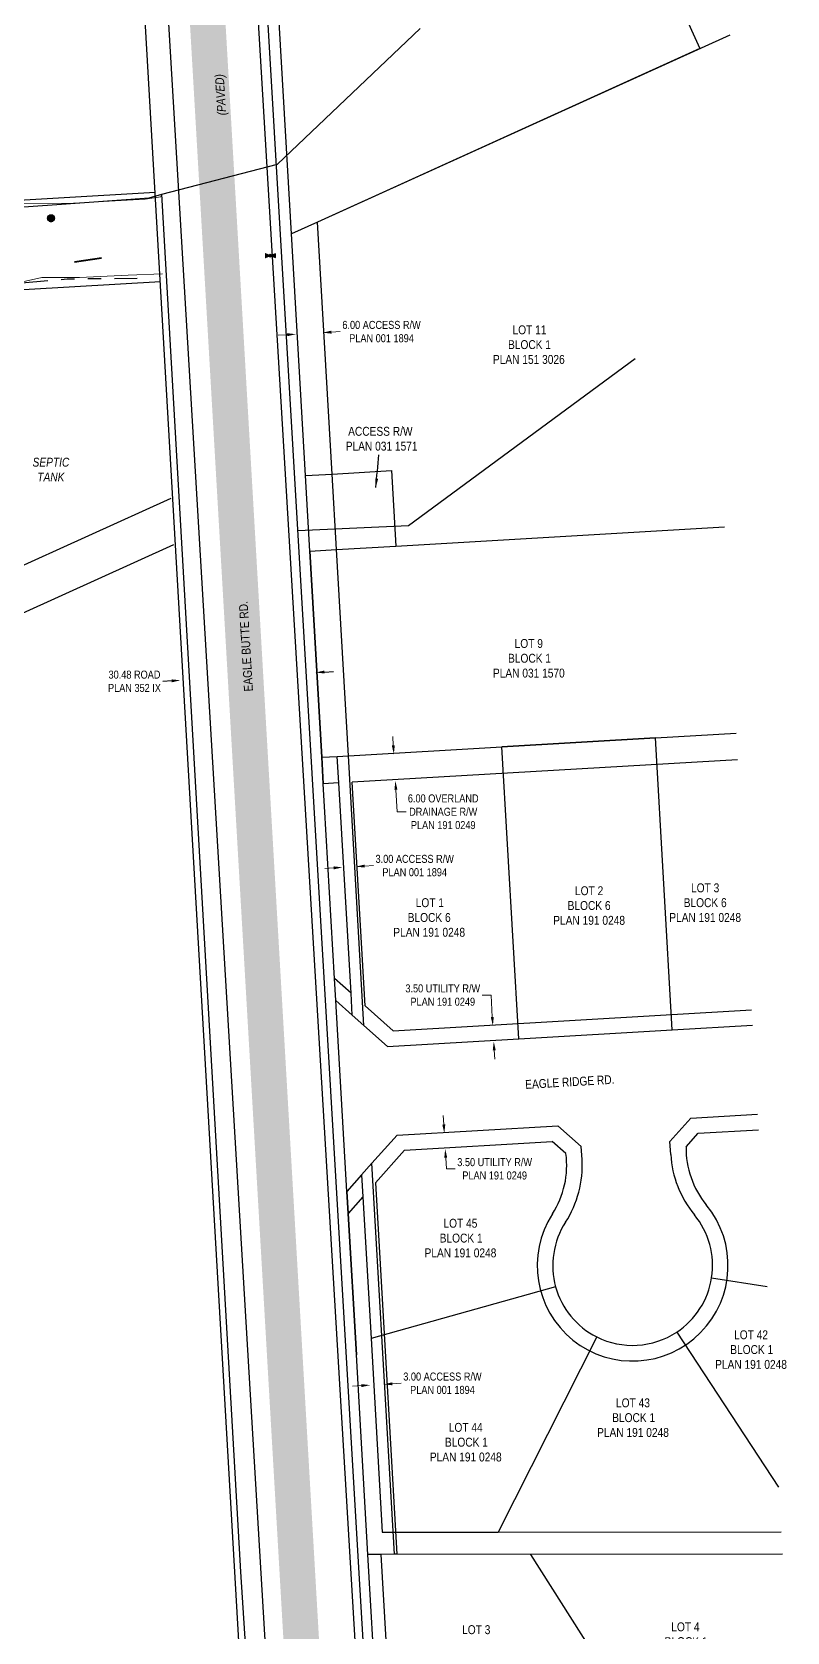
# Model space of a CAD drawing. Extents: x 312545 to 320442, y 5540407 to 5546054.
# Drawn here: x 317199.9 to 317369.9, y 5542170.4 to 5542530.6 of the extents above; entities that cross this region are included whole.
import ezdxf

# ---------------------------------------------------------------- set-up
doc = ezdxf.new("R2010")
doc.units = 0
doc.header["$LTSCALE"] = 5
doc.header["$PDSIZE"] = 0.5
doc.linetypes.add('DASHDOT', pattern=[25.4, 12.7, -6.35, 0, -6.35])
doc.linetypes.add('POWERLINE5', pattern=[7.8, 2.4, -0.6, 0.6, -0.6, 0.6, -0.6, 2.4])
doc.layers.get('Defpoints').update_dxf_attribs({"color": 9})
doc.layers.add('AS-FIBRE-OPTIC', color=7, linetype='foc-FIBREOP', lineweight=9, true_color=0xff9c38)
for name, color, linetype in [('AS-POWER-EXISTING', 72, 'POWERLINE5'), ('AS-ROADS', 254, 'Continuous'), ('AS-SYMBOL-1000', 7, 'Continuous'), ('AS-TELEPHONE', 224, 'foc-TEL'), ('F-RW', 190, 'Continuous'), ('L-ROAD-T-1000', 7, 'Continuous'), ('L-TITLEDB', 4, 'Continuous'), ('L-TITLEDB-T-1000', 4, 'Continuous')]:
    doc.layers.add(name, color=color, linetype=linetype)
for name, color, linetype, lineweight in [('AS-RECON EXISTING', 151, 'DASHDOT', 40), ('F-RW-T', 190, 'Continuous', 9), ('F-WS-T-1000', 190, 'Continuous', 9), ('T-TEXT-1000', 48, 'Continuous', 18)]:
    doc.layers.add(name, color=color, linetype=linetype, lineweight=lineweight)
doc.styles.add('1.8', font='ARIALN.TTF', dxfattribs={"height": 1.8})
doc.styles.add('175L', font='ARIALN.TTF', dxfattribs={"height": 10})
doc.styles.add('80CG', font='ARIALN.TTF', dxfattribs={"height": 10})
doc.styles.add('80L', font='ARIALN.TTF', dxfattribs={"height": 10})
doc.styles.add('80LS', font='ARIALNI.TTF', dxfattribs={"height": 10})
doc.styles.add('foc-LtypeFont', font='ARIALN.TTF', dxfattribs={"height": 7.35})
doc.linetypes.add('foc-FIBREOP', pattern='A,10,-1,["FO",foc-LtypeFont,S=0.2,R=0,X=-0.5,Y=-0.75],-2.75', length=13.75)
doc.linetypes.add('foc-TEL', pattern='A,2,-1,["T",foc-LtypeFont,S=0.2,R=0,X=-0.425,Y=-0.75],-1.24,8', length=12.24)
doc.dimstyles.new('Compass 1 000', dxfattribs={"dimtxt": 1.8, "dimasz": 2, "dimexe": 0.2, "dimexo": 0.0625, "dimgap": 0.5, "dimtad": 0, "dimtih": 1, "dimtoh": 1, "dimzin": 0, "dimdsep": 46, "dimtxsty": '1.8', "dimcen": 0.1, "dimse1": 1, "dimse2": 1, "dimclrd": 256, "dimclrt": 256, "dimaunit": 1, "dimadec": 4, "dimazin": 0, "dimtfac": 0.06, "dimtofl": 0, "dimtmove": 0, "dimatfit": 0, "dimfxl": 0.2, "dimtolj": 1, "dimtzin": 0, "dimlwd": -1, "dimarcsym": 0})
doc.dimstyles.new('Compass 5 000', dxfattribs={"dimscale": 5, "dimtxt": 9, "dimasz": 2, "dimexe": 0.2, "dimexo": 0.0625, "dimgap": 0.5, "dimtad": 0, "dimtih": 1, "dimtoh": 1, "dimzin": 0, "dimdsep": 46, "dimtxsty": '80CG', "dimcen": 0.1, "dimse1": 1, "dimse2": 1, "dimclrd": 256, "dimclrt": 256, "dimaunit": 1, "dimadec": 4, "dimazin": 0, "dimtfac": 0.06, "dimtofl": 0, "dimtmove": 0, "dimatfit": 1, "dimfxl": 0.2, "dimtolj": 1, "dimtzin": 0, "dimlwd": -1, "dimarcsym": 0})

# ---------------------------------------------------------------- blocks, each defined once
blk = doc.blocks.new('*D458')
at = {"layer": 'Defpoints', "color": 0, "transparency": 16777216}
for p in [(317233.17, 5542387.52), (317263.6, 5542389.27), (317263.76, 5542386.44)]:
    blk.add_point(p, dxfattribs=at)
at = {"layer": 'L-TITLEDB-T-1000', "transparency": 16777216}
for p, q in [((317265.76, 5542386.55), (317267.76, 5542386.67)), ((317231.34, 5542384.56), (317229.34, 5542384.45))]:
    blk.add_line(p, q, dxfattribs=at)
for points in [[(317265.74, 5542386.88), (317265.78, 5542386.22), (317263.76, 5542386.44)], [(317231.32, 5542384.89), (317231.36, 5542384.23), (317233.33, 5542384.68)]]:
    blk.add_solid(points, dxfattribs=at)
at = {"layer": 'L-TITLEDB-T-1000', "transparency": 16777216, "insert": (317222.96, 5542384.45), "char_height": 1.8, "attachment_point": 5, "style": '1.8'}
blk.add_mtext('\\A1;30.48 ROAD\\PPLAN 352 IX', dxfattribs=at)
blk = doc.blocks.new('*D459')
at = {"layer": 'Defpoints', "color": 0, "transparency": 16777216}
for p in [(317259.36, 5542462.4), (317265.33, 5542462.95), (317265.34, 5542462.75)]:
    blk.add_point(p, dxfattribs=at)
at = {"layer": 'F-WS-T-1000', "transparency": 16777216}
for p, q in [((317257.35, 5542462.49), (317255.35, 5542462.37)), ((317267.32, 5542463.06), (317269.32, 5542463.18))]:
    blk.add_line(p, q, dxfattribs=at)
for points in [[(317257.33, 5542462.82), (317257.37, 5542462.15), (317259.34, 5542462.6)], [(317267.3, 5542463.4), (317267.34, 5542462.73), (317265.33, 5542462.95)]]:
    blk.add_solid(points, dxfattribs=at)
at = {"layer": 'F-WS-T-1000', "transparency": 16777216, "insert": (317278.6, 5542463.18), "char_height": 1.8, "attachment_point": 5, "style": '1.8'}
blk.add_mtext('\\A1;6.00 ACCESS R/W\\PPLAN 001 1894', dxfattribs=at)
blk = doc.blocks.new('*D460')
at = {"layer": 'Defpoints', "color": 0, "transparency": 16777216}
for p in [(317282.68, 5542368.12), (317281.72, 5542362.06), (317283.03, 5542362.13)]:
    blk.add_point(p, dxfattribs=at)
at = {"layer": 'F-WS-T-1000', "transparency": 16777216}
for p, q in [((317281.25, 5542370.04), (317281.14, 5542372.04)), ((317281.83, 5542360.06), (317282.12, 5542355.08)), ((317282.12, 5542355.08), (317284.12, 5542355.08))]:
    blk.add_line(p, q, dxfattribs=at)
for points in [[(317281.59, 5542370.06), (317280.92, 5542370.02), (317281.37, 5542368.04)], [(317282.17, 5542360.08), (317281.5, 5542360.04), (317281.72, 5542362.06)]]:
    blk.add_solid(points, dxfattribs=at)
at = {"layer": 'F-WS-T-1000', "transparency": 16777216, "insert": (317292.49, 5542355.08), "char_height": 1.8, "attachment_point": 5, "style": '1.8'}
blk.add_mtext('\\A1;6.00 OVERLAND\\PDRAINAGE R/W\\PPLAN 191 0249', dxfattribs=at)
blk = doc.blocks.new('*D461')
at = {"layer": 'Defpoints', "color": 0, "transparency": 16777216}
for p in [(317299.05, 5542306.61), (317303.67, 5542306.88), (317299.26, 5542303.11)]:
    blk.add_point(p, dxfattribs=at)
at = {"layer": 'F-WS-T-1000', "transparency": 16777216}
for p, q in [((317303.26, 5542313.81), (317301.26, 5542313.81)), ((317303.55, 5542308.87), (317303.26, 5542313.81)), ((317303.99, 5542301.38), (317304.1, 5542299.38))]:
    blk.add_line(p, q, dxfattribs=at)
for points in [[(317303.88, 5542308.89), (317303.22, 5542308.85), (317303.67, 5542306.88)], [(317304.32, 5542301.4), (317303.65, 5542301.36), (317303.87, 5542303.38)]]:
    blk.add_solid(points, dxfattribs=at)
at = {"layer": 'F-WS-T-1000', "transparency": 16777216, "insert": (317292.39, 5542313.81), "char_height": 1.8, "attachment_point": 5, "style": '1.8'}
blk.add_mtext('\\A1;3.50 UTILITY R/W\\PPLAN 191 0249', dxfattribs=at)
blk = doc.blocks.new('*D462')
at = {"layer": 'Defpoints', "color": 0, "transparency": 16777216}
for p in [(317292.74, 5542282.69), (317299.98, 5542283.11), (317300.18, 5542279.61)]:
    blk.add_point(p, dxfattribs=at)
at = {"layer": 'F-WS-T-1000', "transparency": 16777216}
for p, q in [((317292.62, 5542284.68), (317292.51, 5542286.68)), ((317293.06, 5542277.19), (317293.2, 5542274.7)), ((317293.2, 5542274.7), (317295.2, 5542274.7))]:
    blk.add_line(p, q, dxfattribs=at)
for points in [[(317292.96, 5542284.7), (317292.29, 5542284.66), (317292.74, 5542282.69)], [(317293.39, 5542277.21), (317292.73, 5542277.17), (317292.94, 5542279.19)]]:
    blk.add_solid(points, dxfattribs=at)
at = {"layer": 'F-WS-T-1000', "transparency": 16777216, "insert": (317304.08, 5542274.7), "char_height": 1.8, "attachment_point": 5, "style": '1.8'}
blk.add_mtext('\\A1;3.50 UTILITY R/W\\PPLAN 191 0249', dxfattribs=at)
blk = doc.blocks.new('*D464')
at = {"layer": 'Defpoints', "color": 0, "transparency": 16777216}
for p in [(317279.06, 5542226.19), (317276.23, 5542223.17), (317279.22, 5542223.35)]:
    blk.add_point(p, dxfattribs=at)
at = {"layer": 'F-WS-T-1000', "transparency": 16777216}
for p, q in [((317274.07, 5542225.9), (317272.08, 5542225.78)), ((317281.05, 5542226.3), (317283.05, 5542226.42))]:
    blk.add_line(p, q, dxfattribs=at)
for points in [[(317274.05, 5542226.23), (317274.09, 5542225.56), (317276.07, 5542226.01)], [(317281.04, 5542226.64), (317281.07, 5542225.97), (317279.06, 5542226.19)]]:
    blk.add_solid(points, dxfattribs=at)
at = {"layer": 'F-WS-T-1000', "transparency": 16777216, "insert": (317292.32, 5542226.42), "char_height": 1.8, "attachment_point": 5, "style": '1.8'}
blk.add_mtext('\\A1;3.00 ACCESS R/W\\PPLAN 001 1894', dxfattribs=at)
blk = doc.blocks.new('*D465')
at = {"layer": 'Defpoints', "color": 0, "transparency": 16777216}
for p in [(317269.98, 5542339.73), (317272.8, 5542342.74), (317272.97, 5542339.9)]:
    blk.add_point(p, dxfattribs=at)
at = {"layer": 'F-WS-T-1000', "transparency": 16777216}
for p, q in [((317267.82, 5542342.45), (317265.82, 5542342.34)), ((317274.8, 5542342.86), (317276.79, 5542342.97))]:
    blk.add_line(p, q, dxfattribs=at)
for points in [[(317274.78, 5542343.19), (317274.82, 5542342.53), (317272.8, 5542342.74)], [(317267.8, 5542342.79), (317267.84, 5542342.12), (317269.81, 5542342.57)]]:
    blk.add_solid(points, dxfattribs=at)
at = {"layer": 'F-WS-T-1000', "transparency": 16777216, "insert": (317286.07, 5542342.97), "char_height": 1.8, "attachment_point": 5, "style": '1.8'}
blk.add_mtext('\\A1;3.00 ACCESS R/W\\PPLAN 001 1894', dxfattribs=at)
blk = doc.blocks.new('*X456')
at = {"color": 0}
for p, q in [((102.1, -2061.6), (108.8, -2061.6)), ((102.1, -2068.4), (108.8, -2068.4)), ((102.2, -2061.7), (108.8, -2061.7)), ((102.2, -2068.3), (108.7, -2068.3)), ((102.3, -2061.4), (108.6, -2061.4)), ((102.3, -2061.9), (108.6, -2061.9)), ((102.3, -2068.1), (108.6, -2068.1)), ((102.3, -2068.6), (108.7, -2068.6)), ((102.5, -2061.2), (108.5, -2061.2)), ((102.5, -2062), (108.4, -2062)), ((102.5, -2068), (108.4, -2068)), ((102.5, -2068.7), (108.5, -2068.7)), ((102.6, -2062.2), (108.3, -2062.2)), ((102.7, -2061.1), (108.2, -2061.1)), ((102.7, -2067.8), (108.3, -2067.8)), ((102.7, -2068.9), (108.3, -2068.9)), ((102.8, -2062.3), (108.1, -2062.3)), ((102.8, -2067.7), (108.1, -2067.7)), ((102.9, -2060.9), (108, -2060.9)), ((102.9, -2069.1), (108, -2069.1)), ((103, -2062.5), (108, -2062.5)), ((103, -2067.5), (108, -2067.5)), ((103.1, -2062.7), (107.8, -2062.7)), ((103.1, -2067.3), (107.8, -2067.3)), ((103.2, -2060.8), (107.7, -2060.8)), ((103.2, -2069.2), (107.8, -2069.2)), ((103.3, -2062.8), (107.7, -2062.8)), ((103.3, -2067.2), (107.6, -2067.2)), ((103.4, -2063), (107.5, -2063)), ((103.4, -2067), (107.5, -2067)), ((103.5, -2060.6), (107.4, -2060.6)), ((103.5, -2069.4), (107.4, -2069.4)), ((103.6, -2063.1), (107.3, -2063.1)), ((103.6, -2066.9), (107.3, -2066.9)), ((103.7, -2063.3), (107.2, -2063.3)), ((103.8, -2066.7), (107.2, -2066.7)), ((103.9, -2060.5), (107, -2060.5)), ((103.9, -2063.4), (107, -2063.4)), ((103.9, -2066.6), (107, -2066.6)), ((103.9, -2069.5), (107.1, -2069.5)), ((104.1, -2063.6), (106.9, -2063.6)), ((104.1, -2066.4), (106.9, -2066.4)), ((104.2, -2063.7), (106.7, -2063.7)), ((104.2, -2066.2), (106.7, -2066.2)), ((104.4, -2063.9), (106.6, -2063.9)), ((104.4, -2066.1), (106.6, -2066.1)), ((104.4, -2069.7), (106.5, -2069.7)), ((104.5, -2060.3), (106.5, -2060.3)), ((104.5, -2064.1), (106.4, -2064.1)), ((104.5, -2065.9), (106.4, -2065.9)), ((104.7, -2064.2), (106.3, -2064.2)), ((104.7, -2065.8), (106.2, -2065.8)), ((104.8, -2064.4), (106.1, -2064.4)), ((104.8, -2065.6), (106.1, -2065.6)), ((105, -2064.5), (105.9, -2064.5)), ((105, -2065.5), (105.9, -2065.5)), ((105.1, -2064.7), (105.8, -2064.7)), ((105.2, -2065.3), (105.8, -2065.3)), ((105.3, -2064.8), (105.6, -2064.8)), ((105.3, -2065.2), (105.6, -2065.2))]:
    blk.add_line(p, q, dxfattribs=at)
blk = doc.blocks.new('PILE')
h = blk.add_hatch(color=255)
h.dxf.hatch_style = 1
edge = h.paths.add_edge_path()
edge.add_arc((0, 0), 0.868, 0, 360)
at = {"color": 224}
for p, q in [((0.54, -0.54), (-0.54, 0.54)), ((-0.54, -0.54), (0.54, 0.54))]:
    blk.add_line(p, q, dxfattribs=at)
blk.add_circle((0, 0), 0.768, dxfattribs=at)
at = {"color": 224, "xscale": 0.16, "yscale": 0.16, "zscale": 0.16}
blk.add_blockref('*X456', (-16.87, 330.4), dxfattribs=at)
blk = doc.blocks.new('*D1705')
at = {"layer": 'Defpoints', "color": 0, "transparency": 16777216}
for p in [(317278.35, 5542134.93), (317278.77, 5542127.69), (317281.76, 5542127.86)]:
    blk.add_point(p, dxfattribs=at)
at = {"layer": 'F-RW-T', "transparency": 16777216}
for p, q in [((317268.37, 5542134.35), (317239.81, 5542132.69)), ((317291.32, 5542135.69), (317301.31, 5542136.27))]:
    blk.add_line(p, q, dxfattribs=at)
for points in [[(317268.27, 5542136.01), (317268.47, 5542132.69), (317278.35, 5542134.93)], [(317291.23, 5542137.35), (317291.42, 5542134.02), (317281.34, 5542135.1)]]:
    blk.add_solid(points, dxfattribs=at)
at = {"layer": 'F-RW-T', "transparency": 16777216, "insert": (317188.58, 5542132.69), "char_height": 10, "attachment_point": 5, "style": '80CG'}
blk.add_mtext('\\A1;3.00 ACCESS R/W\\PPLAN 001 1894', dxfattribs=at)
blk = doc.blocks.new('VALVE')
h = blk.add_hatch(color=255)
h.dxf.hatch_style = 1
edge = h.paths.add_edge_path()
edge.add_line((-0.33, 0.24), (-1.2, 0.59))
edge.add_line((-1.2, 0.59), (-1.2, -0.59))
edge.add_line((-1.2, -0.59), (-0.33, -0.24))
edge.add_arc((0, 0), 0.411, 215.8775, 324.1225)
edge.add_line((0.33, -0.24), (1.2, -0.59))
edge.add_line((1.2, -0.59), (1.2, 0.59))
edge.add_line((1.2, 0.59), (0.33, 0.24))
edge.add_arc((0, 0), 0.411, 35.8775, 144.1225)
at = {"color": 48}
for p, q in [((-1.1, 0.44), (-1.1, -0.44)), ((-0.29, 0.12), (-1.1, 0.44)), ((0.29, 0.12), (1.1, 0.44)), ((1.1, 0.44), (1.1, -0.44)), ((-1.1, -0.44), (-0.29, -0.12)), ((1.1, -0.44), (0.29, -0.12))]:
    blk.add_line(p, q, dxfattribs=at)
for radius in [0.311, 0.11]:
    blk.add_circle((0, 0), radius, dxfattribs=at)

msp = doc.modelspace()

# ---------------------------------------------------------------- linework, layer by layer
at = {"layer": 'AS-FIBRE-OPTIC', "flags": 128}
for points in [[(317189.11, 5542473.143), (317188.497, 5542475.377), (317186.843, 5542480.93), (317185.574, 5542486.866), (317183.742, 5542491.927), (317184.441, 5542490.324), (317188.37, 5542491.42), (317195.201, 5542491.939), (317197.068, 5542492.02), (317209.222, 5542492.088), (317225.404, 5542493.021), (317228.924, 5542493.503), (317229.113, 5542494.103)], [(316965.511, 5542371.53), (316965.405, 5542372.111), (316965.722, 5542372.472), (316976.594, 5542377.424), (316990.074, 5542383.866), (316990.426, 5542384.235), (316996.613, 5542387.597), (317002.611, 5542390.277), (317011.315, 5542394.323), (317018.408, 5542397.299), (317022.236, 5542398.783), (317026.937, 5542400.839), (317035.994, 5542404.659), (317045.701, 5542409.026), (317055.716, 5542413.571), (317060.251, 5542415.54), (317065.447, 5542417.87), (317073.938, 5542422.004), (317078.661, 5542423.81), (317083.595, 5542426.242), (317096.961, 5542432.122), (317110.574, 5542438.423), (317118.408, 5542441.899), (317131.593, 5542447.644), (317139.512, 5542451.306), (317145.479, 5542454.055), (317151.958, 5542457.186), (317160.111, 5542461.275), (317169.659, 5542465.446), (317174.356, 5542467.664), (317179.358, 5542469.727), (317185.276, 5542471.454), (317192.059, 5542472.543), (317197.712, 5542474.384), (317202.101, 5542475.367), (317210.547, 5542475.362), (317221.538, 5542475.909), (317229.289, 5542476.216)]]:
    msp.add_lwpolyline(points, dxfattribs=at)
at = {"layer": 'AS-POWER-EXISTING', "flags": 128}
msp.add_lwpolyline([(316909.91, 5542346.535), (316913.092, 5542348.706), (316924.346, 5542353.932), (316936.959, 5542359.999), (316944.724, 5542363.054), (316950.182, 5542364.934), (316957.677, 5542368.548), (316965.983, 5542372.451), (316976.445, 5542377.404), (316987.149, 5542382.175), (317019.041, 5542397.415), (317020.453, 5542395.439), (317020.371, 5542398.099), (317024.151, 5542399.518), (317030.31, 5542401.697), (317045.619, 5542408.277), (317055.886, 5542413.523), (317065.528, 5542417.633), (317073.706, 5542421.489), (317078.892, 5542423.625), (317083.722, 5542426.02), (317097.074, 5542431.93), (317110.491, 5542438.178), (317124.065, 5542444.361), (317139.414, 5542451.027), (317152.369, 5542457.101), (317166.71, 5542463.83), (317174.143, 5542467.376), (317179.397, 5542469.96), (317188.302, 5542472.707), (317192.004, 5542473.43), (317197.618, 5542474.172), (317207.821, 5542475.063), (317223.567, 5542475.215)], dxfattribs=at)
at = {"layer": 'AS-RECON EXISTING', "flags": 128}
msp.add_lwpolyline([(317215.503, 5542479.721), (317209.452, 5542478.849)], dxfattribs=at)
at = {"layer": 'AS-ROADS', "const_width": 8.003, "flags": 128}
msp.add_lwpolyline([(317231.511, 5542669.952), (317356.903, 5540502.922)], dxfattribs=at)
at = {"layer": 'AS-TELEPHONE', "flags": 128}
msp.add_lwpolyline([(316950.891, 5542385.111), (316952.432, 5542383.813), (316958.417, 5542386.323), (316968.085, 5542390.384), (316979.769, 5542395.605), (316988.794, 5542399.759), (316995.585, 5542402.922), (317000.998, 5542405.321), (316999.714, 5542407.873), (317001.074, 5542405.439), (317007.67, 5542408.34), (317015.616, 5542411.336), (317019.721, 5542412.389), (317026.292, 5542414.798), (317030.756, 5542416.758), (317038.878, 5542420.291), (317049.416, 5542425.228), (317049.358, 5542426.034), (317048.128, 5542429.689), (317052.032, 5542429.881), (317054.452, 5542430.426), (317061.646, 5542434.153), (317068.836, 5542437.507), (317074.873, 5542440.75), (317092.44, 5542448.731), (317102.01, 5542452.897), (317112.704, 5542457.945), (317122.075, 5542462.143), (317142.519, 5542470.62), (317145.273, 5542471.882), (317145.337, 5542472.544), (317145.277, 5542473.653), (317145.825, 5542472.379), (317146.372, 5542472.571), (317154.405, 5542476.544), (317159.417, 5542479.005), (317164.831, 5542481.508), (317169.111, 5542483.073), (317178.094, 5542486.985), (317182.448, 5542488.759), (317183.507, 5542489.7), (317186.16, 5542490.658), (317188.255, 5542490.628), (317204.422, 5542491.761), (317226.29, 5542493.318), (317229.115, 5542494.138), (317255.203, 5542500.909), (317287.3, 5542531.388)], dxfattribs=at)
at = {"layer": 'F-RW', "flags": 128}
for points in [[(317267.449, 5542431.104), (317264.156, 5542487.853)], [(317261.464, 5542430.756), (317267.449, 5542431.104)], [(317267.449, 5542431.104), (317280.868, 5542431.883)], [(317268.434, 5542414.137), (317267.449, 5542431.104)], [(317280.868, 5542431.883), (317281.853, 5542414.916)], [(316714.095, 5542180.43), (317231.842, 5542415.253)], [(317271.128, 5542367.701), (317268.434, 5542414.137)], [(317274.65, 5542306.945), (317271.128, 5542367.701)], [(317358.772, 5542366.776), (317271.973, 5542361.743)], [(317268.98, 5542361.566), (317265.485, 5542361.367)], [(317274.893, 5542311.401), (317271.973, 5542361.743)], [(317271.725, 5542314.223), (317268.029, 5542317.522)], [(317281.183, 5542305.799), (317274.893, 5542311.401)], [(317281.183, 5542305.799), (317361.953, 5542310.502)], [(317347.191, 5542279.665), (317349.912, 5542282.722)], [(317349.912, 5542282.722), (317363.479, 5542283.516)], [(317283.747, 5542278.883), (317277.205, 5542271.534)], [(317283.747, 5542278.883), (317317.062, 5542280.817)], [(317320.116, 5542278.156), (317317.062, 5542280.817)], [(317278.924, 5542233.207), (317276.446, 5542275.968)], [(317277.205, 5542271.534), (317282.054, 5542187.916)], [(317274.381, 5542268.395), (317271.093, 5542264.666)], [(317281.553, 5542187.917), (317278.924, 5542233.207)], [(317284.899, 5542078.547), (317278.549, 5542187.883)]]:
    msp.add_lwpolyline(points, dxfattribs=at)
for points in [[(317347.19, 5542279.665, 0.1786752), (317351.739, 5542266.588)], [(317317.097, 5542264.573, 0.1796286), (317320.116, 5542278.156)], [(317317.097, 5542264.573, 1.969643), (317351.739, 5542266.588)]]:
    msp.add_lwpolyline(points, format="xyb", dxfattribs=at)
at = {"layer": 'L-TITLEDB', "flags": 128}
for points in [[(317288.756, 5541437.305), (317217.367, 5542672.266)], [(317245.493, 5542622.133), (317268.725, 5542232.552)], [(317308.958, 5542617.976), (317350.271, 5542526.888), (317264.156, 5542487.853)], [(317296.923, 5541427.763), (317296.346, 5541437.743), (317271.223, 5541853.492), (317260.189, 5542037.891), (317248.633, 5542231.386), (317225.872, 5542613.235)], [(317258.305, 5542485.196), (317252.129, 5542592.195)], [(317258.305, 5542485.196), (317252.129, 5542592.195)], [(317357.007, 5542529.941), (317264.156, 5542487.853)], [(317227.644, 5542494.486), (317184.011, 5542491.959)], [(317227.644, 5542494.486), (317184.011, 5542491.959)], [(317264.156, 5542487.853), (317258.305, 5542485.196)], [(317264.156, 5542487.853), (317258.305, 5542485.196)], [(317261.464, 5542430.756), (317258.305, 5542485.196)], [(317261.464, 5542430.756), (317258.305, 5542485.196)], [(317228.805, 5542474.408), (317188.912, 5542472.096)], [(317262.449, 5542413.789), (317261.464, 5542430.756)], [(317262.449, 5542413.789), (317261.464, 5542430.756)], [(317194.117, 5542408.891), (317231.236, 5542425.708)], [(317194.117, 5542408.891), (317231.236, 5542425.708)], [(317281.853, 5542414.916), (317355.807, 5542419.206)], [(317281.853, 5542414.916), (317355.807, 5542419.206)], [(317262.449, 5542413.789), (317268.434, 5542414.137)], [(317262.449, 5542413.789), (317268.434, 5542414.137)], [(317265.141, 5542367.361), (317262.449, 5542413.789)], [(317262.449, 5542413.789), (317265.141, 5542367.361)], [(317268.434, 5542414.137), (317281.853, 5542414.916)], [(317268.434, 5542414.137), (317281.853, 5542414.916)], [(317340.285, 5542371.714), (317358.433, 5542372.771)], [(317340.285, 5542371.714), (317358.433, 5542372.771)], [(317271.128, 5542367.701), (317305.7, 5542369.707)], [(317271.128, 5542367.701), (317305.7, 5542369.707)], [(317305.7, 5542369.707), (317340.285, 5542371.714)], [(317340.285, 5542371.714), (317305.7, 5542369.707)], [(317309.514, 5542303.935), (317305.7, 5542369.707)], [(317344.077, 5542305.97), (317340.285, 5542371.714)], [(317265.141, 5542367.361), (317268.633, 5542367.559)], [(317265.141, 5542367.361), (317268.633, 5542367.559)], [(317265.485, 5542361.367), (317265.141, 5542367.361)], [(317265.141, 5542367.361), (317265.485, 5542361.367)], [(317268.633, 5542367.559), (317271.128, 5542367.701)], [(317268.633, 5542367.559), (317271.128, 5542367.701)], [(317268.98, 5542361.566), (317268.633, 5542367.559)], [(317265.744, 5542356.258), (317265.485, 5542361.367)], [(317265.744, 5542356.258), (317265.485, 5542361.367)], [(317271.725, 5542314.223), (317268.98, 5542361.566)], [(317268.029, 5542317.522), (317265.744, 5542356.258)], [(317268.029, 5542317.522), (317265.744, 5542356.258)], [(317268.316, 5542312.578), (317268.029, 5542317.522)], [(317268.316, 5542312.578), (317268.029, 5542317.522)], [(317270.806, 5542269.61), (317268.316, 5542312.578)], [(317272.009, 5542309.304), (317268.316, 5542312.578)], [(317272.009, 5542309.304), (317271.725, 5542314.223)], [(317274.65, 5542306.945), (317272.009, 5542309.304)], [(317344.077, 5542305.97), (317362.15, 5542307.03)], [(317279.937, 5542302.219), (317274.65, 5542306.945)], [(317279.937, 5542302.219), (317309.514, 5542303.935)], [(317309.514, 5542303.935), (317344.077, 5542305.97)], [(317343.558, 5542280.848), (317348.263, 5542286.133)], [(317348.263, 5542286.133), (317363.281, 5542287.017)], [(317282.096, 5542282.296), (317276.446, 5542275.968)], [(317282.096, 5542282.296), (317318.306, 5542284.397)], [(317323.582, 5542279.722), (317318.306, 5542284.397)], [(317323.752, 5542276.817), (317323.582, 5542279.722)], [(317343.726, 5542277.94), (317343.558, 5542280.848)], [(317276.446, 5542275.968), (317274.095, 5542273.335)], [(317274.095, 5542273.335), (317270.806, 5542269.61)], [(317274.095, 5542273.335), (317274.381, 5542268.395)], [(317271.093, 5542264.666), (317270.806, 5542269.61)], [(317270.806, 5542269.61), (317271.093, 5542264.666)], [(317274.381, 5542268.395), (317276.23, 5542236.537)], [(317272.94, 5542232.796), (317271.093, 5542264.666)], [(317271.093, 5542264.666), (317272.94, 5542232.796)], [(317352.945, 5542250.189), (317365.475, 5542248.209)], [(317317.81, 5542248.131), (317276.23, 5542236.537)], [(317276.23, 5542236.537), (317278.759, 5542192.91)], [(317327.05, 5542236.871), (317304.88, 5542192.927)], [(317345.067, 5542237.943), (317368.028, 5542203.066)], [(317268.725, 5542232.552), (317280.304, 5542039.095)], [(317275.547, 5542187.85), (317272.94, 5542232.796)], [(317275.547, 5542187.85), (317272.94, 5542232.796)], [(317278.759, 5542192.91), (317304.88, 5542192.927)], [(317304.88, 5542192.927), (317368.599, 5542192.969)], [(317278.549, 5542187.883), (317275.547, 5542187.85)], [(317278.549, 5542187.883), (317275.547, 5542187.85)], [(317277.414, 5542155.725), (317275.547, 5542187.85)], [(317277.414, 5542155.725), (317275.547, 5542187.85)], [(317281.553, 5542187.917), (317278.549, 5542187.883)], [(317281.553, 5542187.917), (317278.549, 5542187.883)], [(317282.054, 5542187.916), (317281.553, 5542187.917)], [(317282.054, 5542187.916), (317281.553, 5542187.917)], [(317312.22, 5542187.877), (317282.054, 5542187.916)], [(317312.22, 5542187.877), (317282.054, 5542187.916)], [(317368.882, 5542187.949), (317312.22, 5542187.877)], [(317368.882, 5542187.949), (317312.22, 5542187.877)], [(317341.834, 5542141.264), (317312.22, 5542187.877)]]:
    msp.add_lwpolyline(points, dxfattribs=at)
for points in [[(317320.037, 5542262.684, 0.1594714), (317323.751, 5542276.816)], [(317343.726, 5542277.94, 0.1590413), (317349.052, 5542264.373)], [(317352.946, 5542250.189, 0.2137162), (317349.052, 5542264.373)], [(317320.037, 5542262.684, 0.2139251), (317317.81, 5542248.132)], [(317345.067, 5542237.943, 0.211377), (317352.946, 5542250.189)], [(317317.81, 5542248.132, 0.2114632), (317327.051, 5542236.871)], [(317327.051, 5542236.871, 0.2689103), (317345.067, 5542237.943)]]:
    msp.add_lwpolyline(points, format="xyb", dxfattribs=at)

# ---------------------------------------------------------------- block references
at = {"xscale": 0.9996840038851079, "yscale": 0.9996840038851079, "zscale": 0.9996840038851079}
msp.add_blockref('PILE', (317204.176, 5542488.739), dxfattribs=at)
at = {"layer": 'AS-SYMBOL-1000', "zscale": 4.999999999999999}
msp.add_blockref('VALVE', (317253.533, 5542480.281), dxfattribs=at)

# ---------------------------------------------------------------- texts
at = {"layer": 'F-WS-T-1000', "insert": (317270.44, 5542441.739), "char_height": 2, "attachment_point": 1, "style": '175L'}
msp.add_mtext_dynamic_manual_height_columns('\\pi0.64233;ACCESS R/W\\P\\pi0.097995;PLAN 031 1571', width=15.77307, gutter_width=10, heights=[0], dxfattribs=at)
at = {"layer": 'L-ROAD-T-1000', "insert": (317247.045, 5542392.28), "char_height": 1.99988, "width": 41.63312, "attachment_point": 2, "rotation": 93.4076, "style": '80L'}
msp.add_mtext('EAGLE BUTTE RD.', dxfattribs=at)
at = {"layer": 'T-TEXT-1000', "insert": (317241.336, 5542516.454), "char_height": 1.9999, "width": 15.06002, "attachment_point": 2, "rotation": 93.4076, "style": '80LS'}
msp.add_mtext('(PAVED)', dxfattribs=at)
at = {"layer": 'T-TEXT-1000', "insert": (317199.921, 5542434.787), "char_height": 2, "attachment_point": 1, "style": '175L'}
msp.add_mtext_dynamic_manual_height_columns('\\pi0.091173;{\\fArial Narrow|b0|i1|c0|p34;SEPTIC\\P\\pi1.1594;TANK}', width=8.31332, gutter_width=50, heights=[0], dxfattribs=at)

# ---------------------------------------------------------------- dimensions: what is measured, and where the dimension line sits
at = {"layer": 'F-WS-T-1000'}
for p1, p2, distance, text, picture, middle in [((317259.356, 5542462.399), (317265.339, 5542462.746), 0.202, '6.00 ACCESS R/W\\PPLAN 001 1894', '*D459', (317278.597, 5542463.18)), ((317269.977, 5542339.727), (317272.966, 5542339.901), 2.846, '3.00 ACCESS R/W\\PPLAN 001 1894', '*D465', (317286.067, 5542342.974)), ((317276.234, 5542223.172), (317279.223, 5542223.346), 2.846, '3.00 ACCESS R/W\\PPLAN 001 1894', '*D464', (317292.323, 5542226.419))]:
    dim = msp.add_aligned_dim(p1=p1, p2=p2, distance=distance, text=text, dimstyle='Compass 1 000', dxfattribs=at)
    dim.commit()
    dim.dimension.update_dxf_attribs({"geometry": picture, "text_midpoint": middle})
for base, p1, p2, angle, text, picture, middle in [((317281.717, 5542362.057), (317282.678, 5542368.119), (317283.025, 5542362.133), 273.3185, '6.00 OVERLAND\\PDRAINAGE R/W\\PPLAN 191 0249', '*D460', (317292.492, 5542355.079)), ((317303.666, 5542306.875), (317299.259, 5542303.109), (317299.055, 5542306.607), 93.33237, '3.50 UTILITY R/W\\PPLAN 191 0249', '*D461', (317292.39, 5542313.811)), ((317292.739, 5542282.686), (317300.185, 5542279.609), (317299.981, 5542283.108), 93.33237, '3.50 UTILITY R/W\\PPLAN 191 0249', '*D462', (317304.076, 5542274.7))]:
    dim = msp.add_linear_dim(base=base, p1=p1, p2=p2, angle=angle, text=text, dimstyle='Compass 1 000', dxfattribs=at)
    dim.commit()
    dim.dimension.update_dxf_attribs({"geometry": picture, "text_midpoint": middle, "dimtype": 161})
at = {"layer": 'L-TITLEDB-T-1000'}
dim = msp.add_linear_dim(base=(317263.763, 5542386.436), p1=(317233.17, 5542387.516), p2=(317263.599, 5542389.275), angle=3.30837, text='30.48 ROAD\\PPLAN 352 IX', dimstyle='Compass 1 000', dxfattribs=at)
dim.commit()
dim.dimension.update_dxf_attribs({"geometry": '*D458', "text_midpoint": (317222.962, 5542384.446), "dimtype": 161})

# ---------------------------------------------------------------- leaders
at = {"layer": 'F-WS-T-1000', "path_type": 1}
msp.add_leader([(317277.317, 5542428.086), (317278.012, 5542435.458)], dimstyle='Compass 1 000', override={"dimgap": 0.5, "dimtad": 0}, dxfattribs=at)

# ---------------------------------------------------------------- next in the draw order: texts
at = {"layer": 'L-ROAD-T-1000', "insert": (317310.386, 5542294.649), "char_height": 1.99988, "attachment_point": 1, "rotation": 3.36932, "style": '80L', "bg_fill": 3, "box_fill_scale": 1.1, "bg_fill_color": 256, "bg_fill_transparency": 0}
msp.add_mtext_dynamic_manual_height_columns('\\pi0.51686;EAGLE RIDGE RD.', width=20.76924, gutter_width=10, heights=[0], dxfattribs=at)
at = {"layer": 'L-TITLEDB-T-1000', "char_height": 1.99988, "attachment_point": 1, "style": '80L', "bg_fill": 3, "box_fill_scale": 1.1, "bg_fill_color": 256, "bg_fill_transparency": 0}
for s, insert in [('\\pi4.515;LOT 11\\P\\pi3.5;BLOCK 1\\P\\pi0.096426;PLAN 151 3026', (317303.586, 5542464.592)), ('\\pi4.9918;LOT 9\\P\\pi3.5;BLOCK 1\\P\\pi0.098472;PLAN 031 1570', (317303.586, 5542393.98)), ('\\pi5.0006;LOT 2\\P\\pi3.3425;BLOCK 6\\P\\pi0.093697;PLAN 191 0248', (317317.166, 5542338.311)), ('\\pi4.9945;LOT 3\\P\\pi3.3425;BLOCK 6\\P\\pi0.093697;PLAN 191 0248', (317343.303, 5542338.958)), ('\\pi5.1521;LOT 1\\P\\pi3.3425;BLOCK 6\\P\\pi0.093697;PLAN 191 0248', (317281.147, 5542335.622)), ('\\pi4.3506;LOT 45\\P\\pi3.5;BLOCK 1\\P\\pi0.093697;PLAN 191 0248', (317288.194, 5542263.447)), ('\\pi4.3636;LOT 42\\P\\pi3.5;BLOCK 1\\P\\pi0.093697;PLAN 191 0248', (317353.631, 5542238.342)), ('\\pi4.3574;LOT 43\\P\\pi3.5;BLOCK 1\\P\\pi0.093697;PLAN 191 0248', (317327.045, 5542223.019)), ('\\pi4.3595;LOT 44\\P\\pi3.5;BLOCK 1\\P\\pi0.093697;PLAN 191 0248', (317289.382, 5542217.495)), ('\\pi4.9945;LOT 3\\P\\pi3.5;BLOCK 1\\P\\pi0.096426;PLAN 991 2673', (317291.75, 5542171.951)), ('\\pi4.9965;LOT 4\\P\\pi3.5;BLOCK 1\\P\\pi0.096426;PLAN 991 2673', (317338.86, 5542172.592))]:
    msp.add_mtext_dynamic_manual_height_columns(s, width=16.08412, gutter_width=10, heights=[0], dxfattribs=dict(at, insert=insert))

# ---------------------------------------------------------------- next in the draw order: linework, layer by layer
at = {"layer": 'AS-TELEPHONE', "flags": 128}
for points in [[(317280.057, 5542073.736), (317273.585, 5542183.698), (317248.129, 5542616.706), (317221.31, 5542671.057)], [(317289.537, 5541437.779), (317290.873, 5541439.593), (317291.321, 5541444.447), (317291.309, 5541451.384), (317291.092, 5541456.84), (317290.82, 5541461.57), (317289.892, 5541472.98), (317288.956, 5541487.492), (317288.407, 5541498.449), (317287.671, 5541507.385), (317287.616, 5541512.184), (317287.448, 5541515.629), (317263.553, 5541927.102), (317246.931, 5542183.975), (317229.113, 5542494.103)], [(317259.788, 5542418.389), (317284.701, 5542419.557), (317335.741, 5542457.104)]]:
    msp.add_lwpolyline(points, dxfattribs=at)

# ---------------------------------------------------------------- next in the draw order: dimensions: what is measured, and where the dimension line sits
at = {"layer": 'F-RW-T'}
dim = msp.add_linear_dim(base=(317278.353, 5542134.93), p1=(317281.762, 5542127.864), p2=(317278.774, 5542127.69), angle=183.33114, text='3.00 ACCESS R/W\\PPLAN 001 1894', dimstyle='Compass 5 000', dxfattribs=at)
dim.commit()
dim.dimension.update_dxf_attribs({"geometry": '*D1705', "text_midpoint": (317188.579, 5542132.687), "dimtype": 161})

doc.saveas('drawing.dxf')
